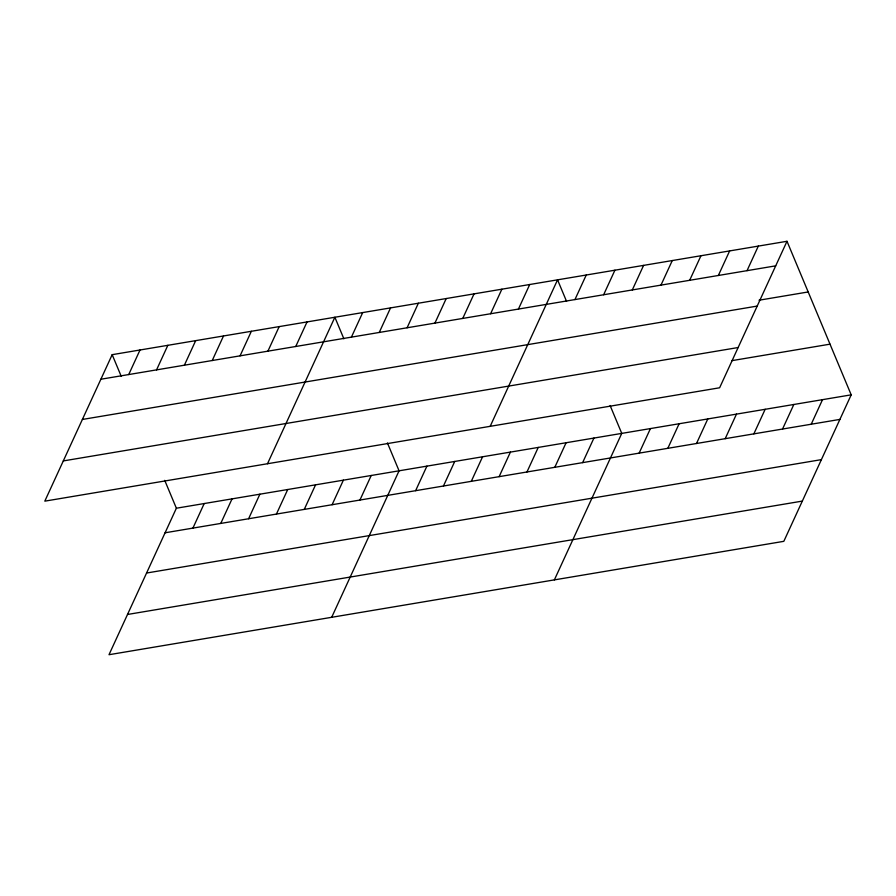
<?xml version="1.0" encoding="UTF-8"?>
<svg xmlns="http://www.w3.org/2000/svg" width="896" height="896" viewBox="0 0 896 896"><rect width="100%" height="100%" fill="white"/><g stroke="black" fill="none" stroke-linecap="round" stroke-linejoin="round"><path stroke-width="1.34" d="M112.179 354.67L44.8 501.155L719.622 387.778L787.002 241.282L112.179 354.67L121.184 376.208M128.722 374.55L140.011 349.989M156.554 369.88L167.854 345.318M184.386 365.198L195.686 340.637M212.229 360.517L223.518 335.955M240.061 355.846L251.362 331.285M164.73 480.357L176.378 508.222L108.998 654.718L783.821 541.33L851.2 394.845L787.002 241.282M267.904 351.165L279.194 326.603M192.92 528.102L204.21 503.541M295.736 346.494L307.037 321.933M220.752 523.432L232.053 498.87M267.49 463.747L334.869 317.251L343.874 338.789M248.595 518.75L259.885 494.189M351.411 337.131L362.701 312.581M276.427 514.08L287.728 489.518M379.243 332.461L390.544 307.899M304.259 509.398L315.56 484.837M407.086 327.779L418.376 303.218M332.102 504.717L343.392 480.155M434.918 323.109L446.219 298.547M359.934 500.046L371.235 475.485M462.75 318.427L474.051 293.866M331.688 617.299L399.067 470.803L387.419 442.938M490.594 313.746L501.883 289.195M415.61 490.694L426.91 466.133M518.426 309.075L529.726 284.514M443.442 486.013L454.742 461.451M490.179 426.328L557.558 279.832L566.563 301.37M471.285 481.331L482.574 456.781M574.941 299.578L586.242 275.016M499.117 476.661L510.418 452.099M603.624 294.762L614.925 270.2M526.96 471.979L538.25 447.418M632.307 289.946L643.597 265.384M554.792 467.309L566.093 442.747M660.979 285.118L672.28 260.557M582.624 462.627L593.925 438.066M689.662 280.302L700.963 255.741M554.378 579.88L621.757 433.395L610.109 405.518M718.346 275.486L729.635 250.925M639.139 453.13L650.44 428.568M747.029 270.67L758.318 246.109M667.822 448.314L679.123 423.752M696.506 443.498L707.795 418.936M725.189 438.682L736.478 414.12M753.861 433.854L765.162 409.293M782.544 429.038L793.845 404.477M811.227 424.222L822.517 399.661M100.878 379.232L775.701 265.843M759.024 300.216L808.181 291.962M82.376 419.462L757.198 306.085M63.302 460.925L738.125 347.536M731.685 360.685L830.01 344.165M176.378 508.222L851.2 394.845M165.077 532.784L839.899 419.406M146.574 573.026L821.397 459.637M127.512 614.477L802.334 501.099"/></g></svg>
